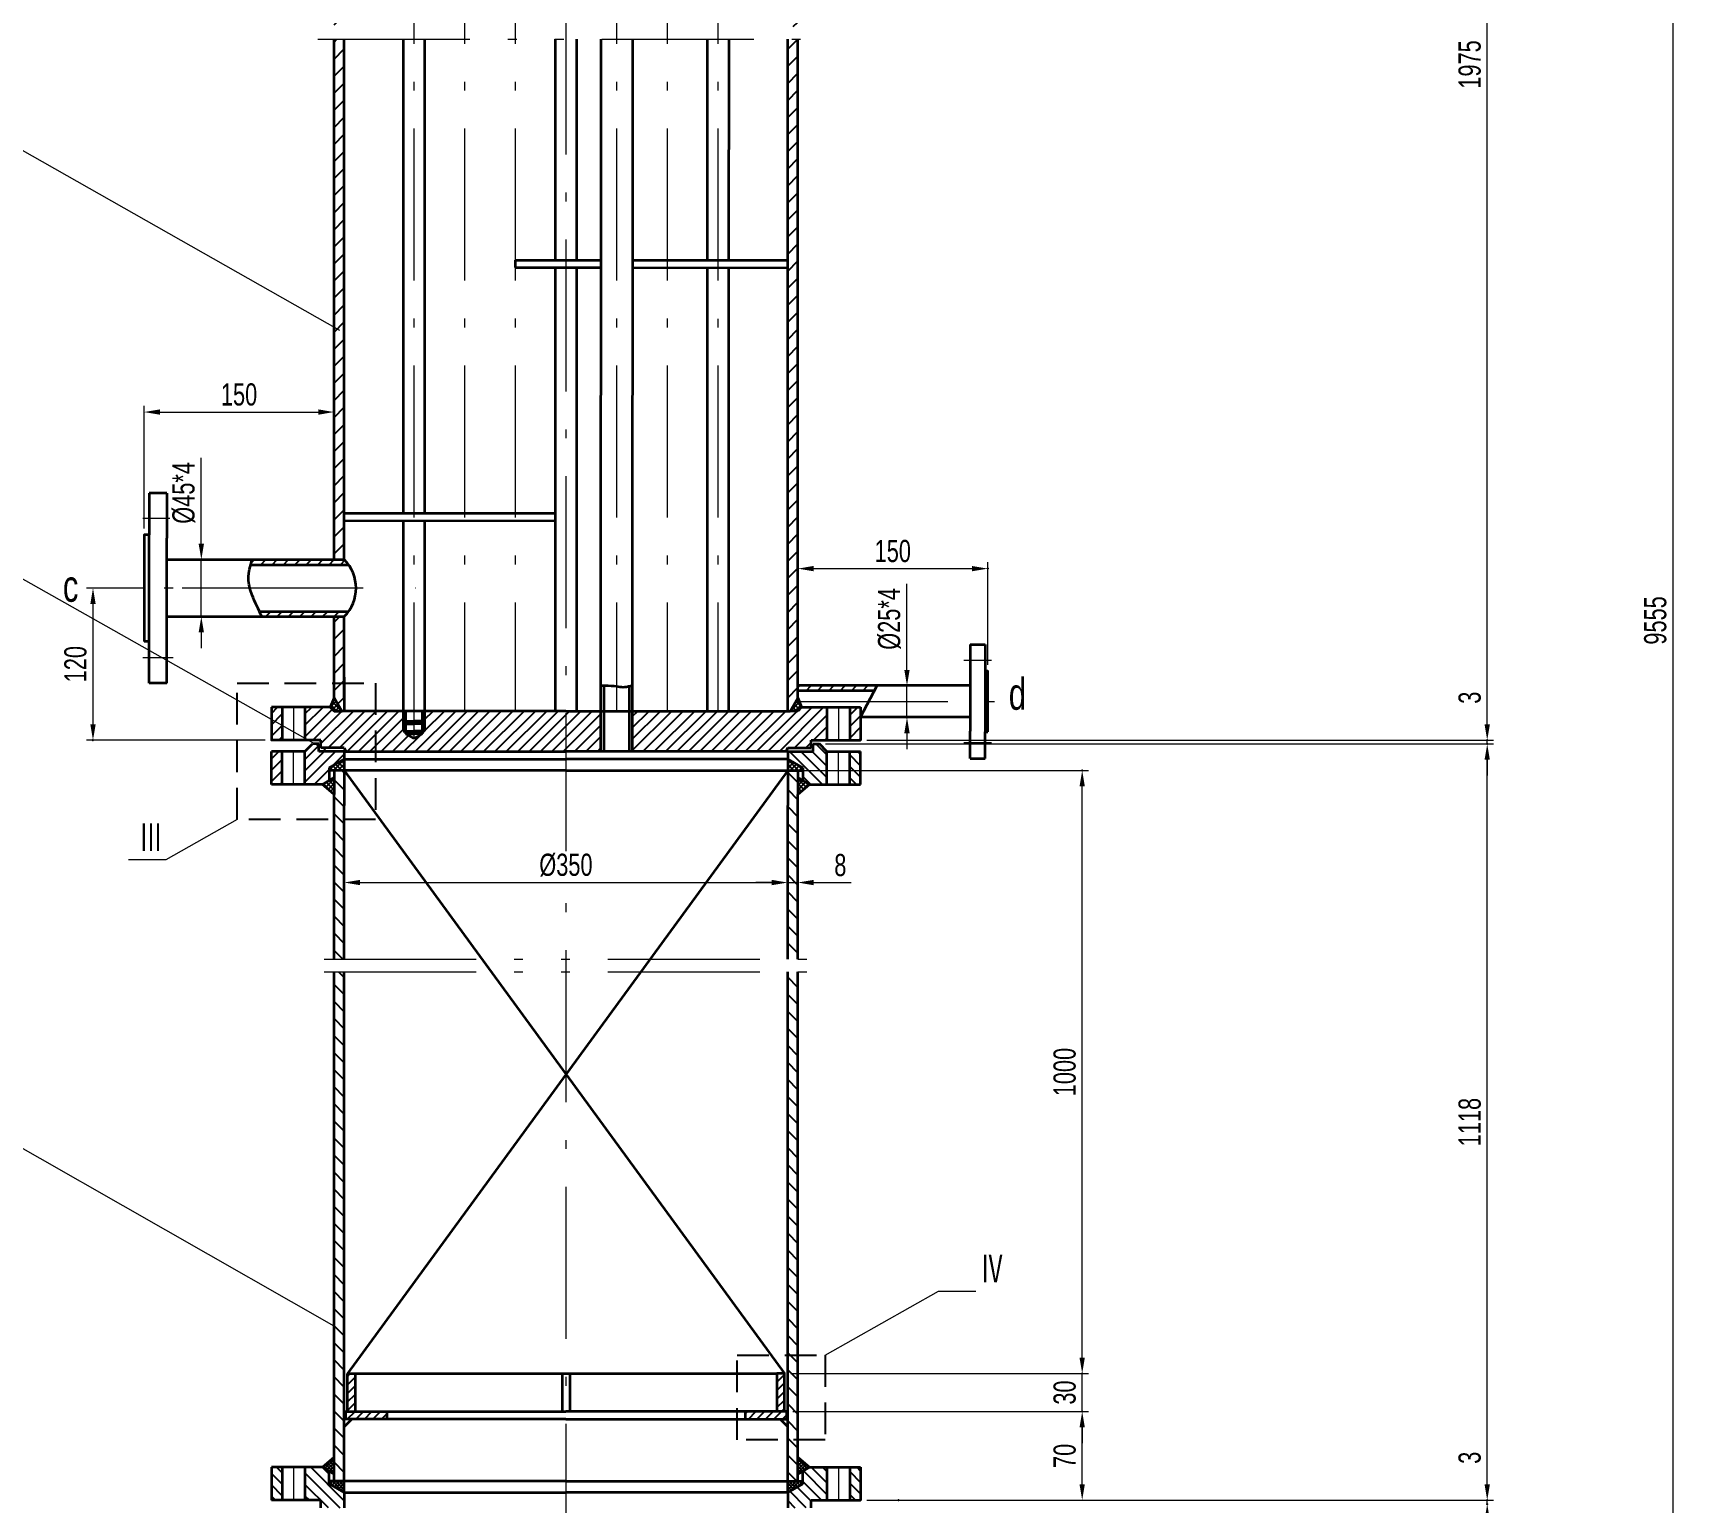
# Model space of a CAD drawing. Header units: millimetres. Extents: x -994 to 3211, y 1613 to 7558.
# Drawn here: x -119 to 1180, y 4010 to 5171 of the extents above; entities that cross this region are included whole.
import ezdxf

# ---------------------------------------------------------------- set-up
doc = ezdxf.new("R2010")
doc.units = ezdxf.units.MM
doc.header["$LTSCALE"] = 10
for name, pattern in [('ACAD_ISO10W100', [18.7, 12, -3, 0.7, -3]), ('ACAD_ISO12W100', [22.4, 12, -3, 0.7, -3, 0.7, -3]), ('DASHED', [0.75, 0.5, -0.25])]:
    doc.linetypes.add(name, pattern=pattern)
for name, color, linetype, lineweight in [('中心线', 1, 'ACAD_ISO10W100', 18), ('双点划线', 3, 'ACAD_ISO12W100', 18), ('实线层', 2, 'Continuous', 35), ('标注', 7, 'Continuous', 18)]:
    doc.layers.add(name, color=color, linetype=linetype, lineweight=lineweight)
doc.layers.add('剖面线层', color=5, linetype='Continuous')
doc.layers.add('虚线层', color=6, linetype='DASHED')
doc.styles.add('HGCAD', font='HGCAD.SHX', dxfattribs={"width": 0.75, "bigfont": 'HZTXT.SHX'})
doc.dimstyles.new('HGCAD$0', dxfattribs={"dimtxt": 3.5, "dimasz": 2.5, "dimexe": 1, "dimexo": 1, "dimgap": 1, "dimtad": 1, "dimdec": 1, "dimdsep": 46, "dimtxsty": 'HGCAD', "dimcen": 0, "dimclrd": 130, "dimclre": 130, "dimclrt": 3, "dimadec": 1, "dimazin": 0, "dimtfac": 0.714286, "dimtmove": 0, "dimatfit": 1, "dimfxl": 0, "dimtzin": 0, "dimlwd": -1, "dimlwe": -1, "dimarcsym": 0})
pattern_1 = [(135, (-994.139, 1612.684), (-4.490128, -4.490128), [])]
pattern_2 = [(45, (-994.139, 1612.684), (-4.490128, 4.490128), [])]
pattern_3 = [(45, (-994.139, 1612.684), (-6.735192, 6.735192), [])]

# ---------------------------------------------------------------- blocks, each defined once
blk = doc.blocks.new('*D27')
at = {"color": 0, "ltscale": 5}
for p in [(126.7, 4500.5), (476.7, 4500.5), (476.7, 4500.2)]:
    blk.add_point(p, dxfattribs=at)
at = {"layer": '标注', "color": 4, "ltscale": 5}
blk.add_line((139.2, 4500.2), (464.2, 4500.2), dxfattribs=at)
at = {"layer": '标注', "color": 130, "ltscale": 5}
for p, q in [((126.7, 4495.5), (126.7, 4495.2)), ((476.7, 4495.5), (476.7, 4495.2))]:
    blk.add_line(p, q, dxfattribs=at)
at = {"layer": '标注', "color": 4, "ltscale": 5}
for points in [[(139.2, 4502.3), (139.2, 4498.1), (126.7, 4500.2)], [(464.2, 4502.3), (464.2, 4498.1), (476.7, 4500.2)]]:
    blk.add_solid(points, dxfattribs=at)
at = {"layer": '标注', "color": 3, "ltscale": 5, "insert": (301.7, 4513.9), "char_height": 17.5, "attachment_point": 5, "style": 'HGCAD', "bg_fill": 3, "box_fill_scale": 1.1, "bg_fill_color": 256, "bg_fill_true_color": 13158600, "bg_fill_transparency": 2772}
blk.add_mtext('%%C350', dxfattribs=at)
blk = doc.blocks.new('*D28')
at = {"color": 0, "ltscale": 5}
for p in [(476.7, 4500.2), (484.7, 4500.2), (484.7, 4500.2)]:
    blk.add_point(p, dxfattribs=at)
at = {"layer": '标注', "color": 4, "ltscale": 5}
for p, q in [((464.2, 4500.2), (451.7, 4500.2)), ((476.7, 4500.2), (484.7, 4500.2)), ((497.2, 4500.2), (526.8, 4500.2))]:
    blk.add_line(p, q, dxfattribs=at)
at = {"layer": '标注', "color": 130, "ltscale": 5}
blk.add_line((476.7, 4505.2), (476.7, 4505.2), dxfattribs=at)
at = {"layer": '标注', "color": 4, "ltscale": 5}
for points in [[(464.2, 4502.3), (464.2, 4498.1), (476.7, 4500.2)], [(497.2, 4502.3), (497.2, 4498.1), (484.7, 4500.2)]]:
    blk.add_solid(points, dxfattribs=at)
at = {"layer": '标注', "color": 3, "ltscale": 5, "insert": (518.3, 4513.9), "char_height": 17.5, "attachment_point": 5, "style": 'HGCAD', "bg_fill": 3, "box_fill_scale": 1.1, "bg_fill_color": 256, "bg_fill_true_color": 13158600, "bg_fill_transparency": 2682}
blk.add_mtext('8', dxfattribs=at)
blk = doc.blocks.new('*D31')
at = {"color": 0, "ltscale": 5}
for p in [(570.9, 4655.6), (570.9, 4655.6), (570.9, 4630.6)]:
    blk.add_point(p, dxfattribs=at)
at = {"layer": '标注', "color": 4, "ltscale": 5}
for p, q in [((570.9, 4668.1), (570.9, 4736.1)), ((570.9, 4630.6), (570.9, 4655.6)), ((570.9, 4618.1), (570.9, 4605.6))]:
    blk.add_line(p, q, dxfattribs=at)
for points in [[(568.8, 4668.1), (573, 4668.1), (570.9, 4655.6)], [(568.8, 4618.1), (573, 4618.1), (570.9, 4630.6)]]:
    blk.add_solid(points, dxfattribs=at)
at = {"layer": '标注', "color": 3, "ltscale": 5, "insert": (557.1, 4708.3), "char_height": 17.5, "attachment_point": 5, "rotation": 90, "style": 'HGCAD', "bg_fill": 3, "box_fill_scale": 1.1, "bg_fill_color": 256, "bg_fill_true_color": 13158600, "bg_fill_transparency": 2362}
blk.add_mtext('%%C25*4', dxfattribs=at)
blk = doc.blocks.new('*D32')
at = {"color": 0, "ltscale": 5}
for p in [(484.7, 4752.5), (634.7, 4748), (634.7, 4667.1)]:
    blk.add_point(p, dxfattribs=at)
at = {"layer": '标注', "color": 130, "ltscale": 5}
for p, q in [((484.7, 4747.5), (484.7, 4743)), ((634.7, 4672.1), (634.7, 4753))]:
    blk.add_line(p, q, dxfattribs=at)
at = {"layer": '标注', "color": 4, "ltscale": 5}
blk.add_line((497.2, 4748), (622.2, 4748), dxfattribs=at)
for points in [[(497.2, 4750.1), (497.2, 4745.9), (484.7, 4748)], [(622.2, 4750.1), (622.2, 4745.9), (634.7, 4748)]]:
    blk.add_solid(points, dxfattribs=at)
at = {"layer": '标注', "color": 3, "ltscale": 5, "insert": (559.7, 4761.8), "char_height": 17.5, "attachment_point": 5, "style": 'HGCAD', "bg_fill": 3, "box_fill_scale": 1.1, "bg_fill_color": 256, "bg_fill_true_color": 13158600, "bg_fill_transparency": 2447}
blk.add_mtext('150', dxfattribs=at)
blk = doc.blocks.new('*D33')
at = {"color": 0, "ltscale": 5}
for p in [(11.4, 4755.1), (13.9, 4755.1), (11.4, 4710.1)]:
    blk.add_point(p, dxfattribs=at)
at = {"layer": '标注', "color": 4, "ltscale": 5}
for p, q in [((13.9, 4767.6), (13.9, 4835.5)), ((13.9, 4710.1), (13.9, 4755.1)), ((13.9, 4697.6), (13.9, 4685.1))]:
    blk.add_line(p, q, dxfattribs=at)
at = {"layer": '标注', "color": 130, "ltscale": 5}
for p, q in [((16.4, 4755.1), (18.9, 4755.1)), ((16.4, 4710.1), (18.9, 4710.1))]:
    blk.add_line(p, q, dxfattribs=at)
at = {"layer": '标注', "color": 4, "ltscale": 5}
for points in [[(11.8, 4767.6), (16, 4767.6), (13.9, 4755.1)], [(11.8, 4697.6), (16, 4697.6), (13.9, 4710.1)]]:
    blk.add_solid(points, dxfattribs=at)
at = {"layer": '标注', "color": 3, "ltscale": 5, "insert": (0.1, 4807.8), "char_height": 17.5, "attachment_point": 5, "rotation": 90, "style": 'HGCAD', "bg_fill": 3, "box_fill_scale": 1.1, "bg_fill_color": 256, "bg_fill_true_color": 13158600, "bg_fill_transparency": 2872}
blk.add_mtext('%%C45*4', dxfattribs=at)
blk = doc.blocks.new('*D34')
at = {"color": 0, "ltscale": 5}
for p in [(118.7, 4876.1), (118.7, 4871.6), (-31.3, 4774.6)]:
    blk.add_point(p, dxfattribs=at)
at = {"layer": '标注', "color": 130, "ltscale": 5}
for p, q in [((-31.3, 4779.6), (-31.3, 4876.6)), ((118.7, 4871.1), (118.7, 4866.6))]:
    blk.add_line(p, q, dxfattribs=at)
at = {"layer": '标注', "color": 4, "ltscale": 5}
blk.add_line((-18.8, 4871.6), (106.2, 4871.6), dxfattribs=at)
for points in [[(-18.8, 4873.7), (-18.8, 4869.5), (-31.3, 4871.6)], [(106.2, 4873.7), (106.2, 4869.5), (118.7, 4871.6)]]:
    blk.add_solid(points, dxfattribs=at)
at = {"layer": '标注', "color": 3, "ltscale": 5, "insert": (43.7, 4885.4), "char_height": 17.5, "attachment_point": 5, "style": 'HGCAD', "bg_fill": 3, "box_fill_scale": 1.1, "bg_fill_color": 256, "bg_fill_true_color": 13158600, "bg_fill_transparency": 2937}
blk.add_mtext('150', dxfattribs=at)
blk = doc.blocks.new('*D35')
at = {"color": 0, "ltscale": 5}
for p in [(-31.3, 4732.6), (-71.6, 4612.6), (69.2, 4612.6)]:
    blk.add_point(p, dxfattribs=at)
at = {"layer": '标注', "color": 130, "ltscale": 5}
for p, q in [((-36.3, 4732.6), (-76.6, 4732.6)), ((64.2, 4612.6), (-76.6, 4612.6))]:
    blk.add_line(p, q, dxfattribs=at)
at = {"layer": '标注', "color": 4, "ltscale": 5}
blk.add_line((-71.6, 4720.1), (-71.6, 4625.1), dxfattribs=at)
for points in [[(-73.7, 4720.1), (-69.5, 4720.1), (-71.6, 4732.6)], [(-73.7, 4625.1), (-69.5, 4625.1), (-71.6, 4612.6)]]:
    blk.add_solid(points, dxfattribs=at)
at = {"layer": '标注', "color": 3, "ltscale": 5, "insert": (-85.4, 4672.6), "char_height": 17.5, "attachment_point": 5, "rotation": 90, "style": 'HGCAD', "bg_fill": 3, "box_fill_scale": 1.1, "bg_fill_color": 256, "bg_fill_true_color": 13158600, "bg_fill_transparency": 2992}
blk.add_mtext('120', dxfattribs=at)
blk = doc.blocks.new('*D67')
at = {"color": 0, "ltscale": 5}
for p in [(501.7, 4609.6), (1028.9, 4609.6), (534.2, 4012.6)]:
    blk.add_point(p, dxfattribs=at)
at = {"layer": '标注', "color": 130, "ltscale": 5}
for p, q in [((506.7, 4609.6), (1033.9, 4609.6)), ((539.2, 4012.6), (1033.9, 4012.6))]:
    blk.add_line(p, q, dxfattribs=at)
at = {"layer": '标注', "color": 4, "ltscale": 5}
blk.add_line((1028.9, 4025.1), (1028.9, 4597.1), dxfattribs=at)
for points in [[(1026.8, 4597.1), (1031, 4597.1), (1028.9, 4609.6)], [(1026.8, 4025.1), (1031, 4025.1), (1028.9, 4012.6)]]:
    blk.add_solid(points, dxfattribs=at)
at = {"layer": '标注', "color": 3, "ltscale": 5, "insert": (1015.1, 4311.1), "char_height": 17.5, "attachment_point": 5, "rotation": 90, "style": 'HGCAD', "bg_fill": 3, "box_fill_scale": 1.1, "bg_fill_color": 256, "bg_fill_true_color": 13158600, "bg_fill_transparency": 377}
blk.add_mtext('1118', dxfattribs=at)
blk = doc.blocks.new('*D68')
at = {"color": 0, "ltscale": 5}
for p in [(1028.9, 4012.6), (1028.9, 4012.6), (1028.9, 4009.6)]:
    blk.add_point(p, dxfattribs=at)
at = {"layer": '标注', "color": 4, "ltscale": 5}
for p, q in [((1028.9, 4025.1), (1028.9, 4054.7)), ((1028.9, 4009.6), (1028.9, 4012.6)), ((1028.9, 3997.1), (1028.9, 3984.6))]:
    blk.add_line(p, q, dxfattribs=at)
for points in [[(1026.8, 4025.1), (1031, 4025.1), (1028.9, 4012.6)], [(1026.8, 3997.1), (1031, 3997.1), (1028.9, 4009.6)]]:
    blk.add_solid(points, dxfattribs=at)
at = {"layer": '标注', "color": 3, "ltscale": 5, "insert": (1015.1, 4046.1), "char_height": 17.5, "attachment_point": 5, "rotation": 90, "style": 'HGCAD', "bg_fill": 3, "box_fill_scale": 1.1, "bg_fill_color": 256, "bg_fill_true_color": 13158600, "bg_fill_transparency": 387}
blk.add_mtext('3', dxfattribs=at)
blk = doc.blocks.new('*D69')
at = {"color": 0, "ltscale": 5}
for p in [(534.2, 5679.3), (1028.9, 5679.3), (534.2, 4612.6)]:
    blk.add_point(p, dxfattribs=at)
at = {"layer": '标注', "color": 130, "ltscale": 5}
for p, q in [((539.2, 5679.3), (1033.9, 5679.3)), ((539.2, 4612.6), (1033.9, 4612.6))]:
    blk.add_line(p, q, dxfattribs=at)
at = {"layer": '标注', "color": 4, "ltscale": 5}
blk.add_line((1028.9, 4625.1), (1028.9, 5666.8), dxfattribs=at)
for points in [[(1026.8, 5666.8), (1031, 5666.8), (1028.9, 5679.3)], [(1026.8, 4625.1), (1031, 4625.1), (1028.9, 4612.6)]]:
    blk.add_solid(points, dxfattribs=at)
at = {"layer": '标注', "color": 3, "ltscale": 5, "insert": (1015.1, 5146), "char_height": 17.5, "attachment_point": 5, "rotation": 90, "style": 'HGCAD', "bg_fill": 3, "box_fill_scale": 1.1, "bg_fill_color": 256, "bg_fill_true_color": 13158600, "bg_fill_transparency": 477}
blk.add_mtext('1975', dxfattribs=at)
blk = doc.blocks.new('*D70')
at = {"color": 0, "ltscale": 5}
for p in [(1028.9, 4612.6), (1028.9, 4612.6), (1028.9, 4609.6)]:
    blk.add_point(p, dxfattribs=at)
at = {"layer": '标注', "color": 4, "ltscale": 5}
for p, q in [((1028.9, 4625.1), (1028.9, 4654.7)), ((1028.9, 4609.6), (1028.9, 4612.6)), ((1028.9, 4597.1), (1028.9, 4584.6))]:
    blk.add_line(p, q, dxfattribs=at)
for points in [[(1026.8, 4625.1), (1031, 4625.1), (1028.9, 4612.6)], [(1026.8, 4597.1), (1031, 4597.1), (1028.9, 4609.6)]]:
    blk.add_solid(points, dxfattribs=at)
at = {"layer": '标注', "color": 3, "ltscale": 5, "insert": (1015.1, 4646.1), "char_height": 17.5, "attachment_point": 5, "rotation": 90, "style": 'HGCAD', "bg_fill": 3, "box_fill_scale": 1.1, "bg_fill_color": 256, "bg_fill_true_color": 13158600, "bg_fill_transparency": 1592}
blk.add_mtext('3', dxfattribs=at)
blk = doc.blocks.new('*D83')
at = {"color": 0, "ltscale": 5}
for p in [(475.7, 4082.6), (709.2, 4082.6), (564.1, 4012.6)]:
    blk.add_point(p, dxfattribs=at)
at = {"layer": '标注', "color": 130, "ltscale": 5}
for p, q in [((480.7, 4082.6), (714.2, 4082.6)), ((569.1, 4012.6), (714.2, 4012.6))]:
    blk.add_line(p, q, dxfattribs=at)
at = {"layer": '标注', "color": 4, "ltscale": 5}
blk.add_line((709.2, 4025.1), (709.2, 4070.1), dxfattribs=at)
for points in [[(707.1, 4070.1), (711.3, 4070.1), (709.2, 4082.6)], [(707.1, 4025.1), (711.3, 4025.1), (709.2, 4012.6)]]:
    blk.add_solid(points, dxfattribs=at)
at = {"layer": '标注', "color": 3, "ltscale": 5, "insert": (695.4, 4047.6), "char_height": 17.5, "attachment_point": 5, "rotation": 90, "style": 'HGCAD', "bg_fill": 3, "box_fill_scale": 1.1, "bg_fill_color": 256, "bg_fill_true_color": 13158600, "bg_fill_transparency": 457}
blk.add_mtext('70', dxfattribs=at)
blk = doc.blocks.new('*D84')
at = {"color": 0, "ltscale": 5}
for p in [(474.2, 4112.6), (475.7, 4082.6)]:
    blk.add_point(p, dxfattribs=at)
at = {"layer": '标注', "color": 4, "ltscale": 5}
for p, q in [((709.2, 4125.1), (709.2, 4137.6)), ((709.2, 4082.6), (709.2, 4112.6)), ((709.2, 4070.1), (709.2, 4057.6))]:
    blk.add_line(p, q, dxfattribs=at)
at = {"layer": '标注', "color": 130, "ltscale": 5}
for p, q in [((479.2, 4112.6), (714.2, 4112.6)), ((480.7, 4082.6), (714.2, 4082.6))]:
    blk.add_line(p, q, dxfattribs=at)
at = {"layer": '标注', "color": 4, "ltscale": 5}
for points in [[(707.1, 4125.1), (711.3, 4125.1), (709.2, 4112.6)], [(707.1, 4070.1), (711.3, 4070.1), (709.2, 4082.6)]]:
    blk.add_solid(points, dxfattribs=at)
at = {"layer": '标注', "color": 3, "ltscale": 5, "insert": (695.4, 4097.6), "char_height": 17.5, "attachment_point": 5, "rotation": 90, "style": 'HGCAD', "bg_fill": 3, "box_fill_scale": 1.1, "bg_fill_color": 256, "bg_fill_true_color": 13158600, "bg_fill_transparency": 297}
blk.add_mtext('30', dxfattribs=at)
at = {"color": 0, "ltscale": 5}
blk.add_point((709.2, 4112.6), dxfattribs=at)
blk = doc.blocks.new('*D85')
at = {"color": 0, "ltscale": 5}
for p in [(476.7, 4588.6), (709.2, 4588.6), (474.2, 4112.6)]:
    blk.add_point(p, dxfattribs=at)
at = {"layer": '标注', "color": 130, "ltscale": 5}
for p, q in [((481.7, 4588.6), (714.2, 4588.6)), ((479.2, 4112.6), (714.2, 4112.6))]:
    blk.add_line(p, q, dxfattribs=at)
at = {"layer": '标注', "color": 4, "ltscale": 5}
blk.add_line((709.2, 4125.1), (709.2, 4576.1), dxfattribs=at)
for points in [[(707.1, 4576.1), (711.3, 4576.1), (709.2, 4588.6)], [(707.1, 4125.1), (711.3, 4125.1), (709.2, 4112.6)]]:
    blk.add_solid(points, dxfattribs=at)
at = {"layer": '标注', "color": 3, "ltscale": 5, "insert": (695.4, 4350.6), "char_height": 17.5, "attachment_point": 5, "rotation": 90, "style": 'HGCAD', "bg_fill": 3, "box_fill_scale": 1.1, "bg_fill_color": 256, "bg_fill_true_color": 13158600, "bg_fill_transparency": 177}
blk.add_mtext('1000', dxfattribs=at)
blk = doc.blocks.new('*D91')
at = {"color": 0, "ltscale": 5}
for p in [(343.7, 7052.5), (343.7, 2361.6), (1175.3, 2361.6)]:
    blk.add_point(p, dxfattribs=at)
at = {"layer": '标注', "color": 130, "ltscale": 5}
for p, q in [((348.7, 7052.5), (1180.3, 7052.5)), ((348.7, 2361.6), (1180.3, 2361.6))]:
    blk.add_line(p, q, dxfattribs=at)
at = {"layer": '标注', "color": 4, "ltscale": 5}
blk.add_line((1175.3, 7040), (1175.3, 2374.1), dxfattribs=at)
for points in [[(1173.3, 7040), (1177.4, 7040), (1175.3, 7052.5)], [(1173.3, 2374.1), (1177.4, 2374.1), (1175.3, 2361.6)]]:
    blk.add_solid(points, dxfattribs=at)
at = {"layer": '标注', "color": 3, "ltscale": 5, "insert": (1161.6, 4707.1), "char_height": 17.5, "attachment_point": 5, "rotation": 90, "style": 'HGCAD', "bg_fill": 3, "box_fill_scale": 1.1, "bg_fill_color": 256, "bg_fill_true_color": 13158600, "bg_fill_transparency": 497}
blk.add_mtext('9555', dxfattribs=at)

msp = doc.modelspace()

# ---------------------------------------------------------------- hatches: boundary and pattern name
at = {"layer": '剖面线层'}
h = msp.add_hatch(dxfattribs=at)
h.set_pattern_fill('ANSI37', color=256, scale=0.8, style=0)
h.set_pattern_definition([(45, (-1111.7702, 1960.1166), (-1.7960512, 1.7960512), []), (135, (-1111.7702, 1960.1166), (-1.7960512, -1.7960512), [])])
h.paths.add_polyline_path([(118.73, 4645.97), (115.73, 4638.58), (118.73, 4635.58), (124.73, 4635.58)])
h.paths.add_polyline_path([(484.73, 4645.97), (478.73, 4635.58), (484.73, 4635.58), (487.73, 4638.58)])
h.paths.add_polyline_path([(124.73, 5656.36), (118.73, 5656.36), (115.73, 5653.36), (118.73, 5645.97)])
h.paths.add_polyline_path([(487.73, 5653.36), (484.73, 5656.36), (478.73, 5656.36), (484.73, 5645.97)])
at = {"layer": '剖面线层', "ltscale": 5}
h = msp.add_hatch(dxfattribs=at)
h.set_pattern_fill('ANSI31', color=256, scale=3, style=0)
h.set_pattern_definition(pattern_3)
h.paths.add_polyline_path([(484.73, 5645.97), (478.73, 5656.36), (478.41, 5656.36), (476.73, 5656.36), (476.73, 5629.61), (476.73, 5581.84), (484.73, 5581.84)])
h.paths.add_polyline_path([(484.73, 5536.84), (476.73, 5536.84), (476.73, 5175.89), (484.73, 5175.89)])
h.paths.add_polyline_path([(126.73, 5165.89), (118.73, 5165.89), (118.73, 4755.1), (126.73, 4755.1)])
h.paths.add_polyline_path([(126.73, 4710.1), (118.73, 4710.1), (118.73, 4645.97), (124.73, 4635.58), (125.06, 4635.58), (126.73, 4635.58), (126.73, 4662.33)])
h = msp.add_hatch(dxfattribs=at)
h.set_pattern_fill('ANSI31', color=256, scale=3, style=0)
h.set_pattern_definition(pattern_3)
h.paths.add_polyline_path([(126.73, 5175.89), (126.73, 5656.36), (118.73, 5645.97), (118.73, 5175.89)])
edge = h.paths.add_edge_path()
edge.add_line((476.73, 5165.89), (484.73, 5165.89))
edge.add_line((484.73, 4645.97), (484.73, 5165.89))
edge.add_line((476.73, 4635.58), (476.73, 5165.89))
edge.add_line((476.73, 4635.58), (484.73, 4645.97))
h = msp.add_hatch(dxfattribs=at)
h.set_pattern_fill('ANSI31', color=256, scale=2, style=0)
h.set_pattern_definition(pattern_2)
h.paths.add_polyline_path([(130.1, 4714.1), (59.79, 4714.1), (61.77, 4710.1), (126.73, 4710.1, 0.0410221)])
edge = h.paths.add_edge_path()
edge.add_line((126.73, 4755.1), (54.1, 4755.1))
edge.add_spline(control_points=[(54.1, 4755.1), (53.67, 4753.66), (53.28, 4752.34), (52.92, 4751.1)], knot_values=[52.4212354, 52.4212354, 52.4212354, 52.4212354, 55.9643455, 55.9643455, 55.9643455, 55.9643455], degree=3, periodic=0)
edge.add_line((52.92, 4751.1), (130.1, 4751.1))
edge.add_arc((104.08, 4732.6), 31.93, 35.41167, 44.80799)
h = msp.add_hatch(dxfattribs=at)
h.set_pattern_fill('ANSI31', color=256, scale=2, style=0)
h.set_pattern_definition(pattern_2)
h.paths.add_polyline_path([(547.28, 4655.63), (484.73, 4655.63), (484.73, 4651.63), (545.19, 4651.63)])
at = {"layer": '剖面线层'}
h = msp.add_hatch(dxfattribs=at)
h.set_pattern_fill('ANSI31', color=256, scale=2, style=0)
h.set_pattern_definition(pattern_2)
h.paths.add_polyline_path([(173.11, 4635.58), (124.73, 4635.58), (124.73, 4635.58), (118.73, 4635.58), (115.73, 4638.58), (95.73, 4638.59), (95.73, 4612.6), (108.23, 4612.6), (108.23, 4606.6), (126.73, 4606.6), (128.08, 4603.64), (301.73, 4603.64), (301.73, 4635.6), (190.11, 4635.59), (190.11, 4619.59), (188.11, 4619.59), (188.11, 4617.59), (188.11, 4617.59), (181.61, 4613.83), (175.11, 4617.58), (175.11, 4617.58), (175.11, 4619.58), (173.11, 4619.58)])
h.paths.add_polyline_path([(77.73, 4638.6), (69.23, 4638.6), (69.23, 4612.6), (77.73, 4612.6)])
h.paths.add_polyline_path([(329.11, 4635.6), (301.73, 4635.6), (301.73, 4603.64), (301.73, 4603.64), (329.11, 4603.64)])
h.paths.add_polyline_path([(507.73, 4638.59), (487.73, 4638.58), (484.73, 4635.58), (478.73, 4635.58), (478.73, 4635.58), (354.11, 4635.59), (354.11, 4603.64), (475.39, 4603.64), (476.73, 4606.6), (495.23, 4606.6), (495.23, 4612.6), (507.73, 4612.6)])
h.paths.add_polyline_path([(534.23, 4638.6), (525.73, 4638.6), (525.73, 4612.6), (534.23, 4612.6)])
h = msp.add_hatch(dxfattribs=at)
h.set_pattern_fill('ANSI31', color=256, scale=2, style=0)
h.set_pattern_definition(pattern_2)
h.paths.add_polyline_path([(95.73, 4603.64), (101.73, 4609.64), (106.73, 4609.64), (106.73, 4603.64), (126.73, 4603.64), (126.73, 4597.57), (114.73, 4590.64), (114.73, 4580.64), (109.54, 4577.64), (95.73, 4577.64)])
h.paths.add_polyline_path([(77.73, 4577.64), (69.23, 4577.64), (69.23, 4603.64), (77.73, 4603.64)])
h = msp.add_hatch(dxfattribs=at)
h.set_pattern_fill('ANSI31', color=256, scale=2, angle=90, style=0)
h.set_pattern_definition(pattern_1)
h.paths.add_polyline_path([(507.73, 4603.64), (501.73, 4609.64), (496.73, 4609.64), (496.73, 4603.64), (476.73, 4603.64), (476.73, 4597.57), (488.73, 4590.64), (488.73, 4580.64), (493.93, 4577.64), (507.73, 4577.64)])
h.paths.add_polyline_path([(525.73, 4577.64), (534.23, 4577.64), (534.23, 4603.64), (525.73, 4603.64)])
h = msp.add_hatch(dxfattribs=at)
h.set_pattern_fill('ANSI37', color=256, scale=0.8, style=0)
h.set_pattern_definition([(135, (110.7338, 2821.0775), (1.7960512, 1.7960512), []), (45, (110.7338, 2821.0775), (1.7960512, -1.7960512), [])])
h.paths.add_polyline_path([(126.73, 4597.57), (126.73, 4588.64), (114.73, 4588.64), (114.73, 4590.64)])
h.paths.add_polyline_path([(118.73, 4583.05), (118.73, 4569.64), (109.54, 4577.64)])
at = {"layer": '剖面线层', "ltscale": 5}
h = msp.add_hatch(dxfattribs=at)
h.set_pattern_fill('ANSI31', color=256, scale=3, angle=90, style=0)
h.set_pattern_definition([(135, (-994.139, 1612.684), (-6.735192, -6.735192), [])])
h.paths.add_polyline_path([(126.73, 4561.36), (126.73, 4588.64), (118.73, 4588.64), (118.73, 4569.64), (118.73, 4439.65), (126.73, 4439.65)])
h.paths.add_polyline_path([(484.73, 4569.64), (484.73, 4588.64), (476.73, 4588.64), (476.73, 4561.03), (476.73, 4439.65), (484.73, 4439.65)])
h.paths.add_polyline_path([(484.73, 4429.65), (476.73, 4429.65), (476.73, 4027.59), (484.73, 4027.59)])
h.paths.add_polyline_path([(126.73, 4424.86), (126.73, 4429.65), (118.73, 4429.65), (118.73, 4027.59), (126.73, 4027.59)])
at = {"layer": '剖面线层'}
h = msp.add_hatch(dxfattribs=at)
h.set_pattern_fill('ANSI37', color=256, scale=0.8, style=0)
h.set_pattern_definition([(45, (492.7319, 2821.0775), (-1.7960512, 1.7960512), []), (135, (492.7319, 2821.0775), (-1.7960512, -1.7960512), [])])
h.paths.add_polyline_path([(476.73, 4597.57), (476.73, 4588.64), (488.73, 4588.64), (488.73, 4590.64)])
h.paths.add_polyline_path([(484.73, 4583.05), (484.73, 4569.64), (493.93, 4577.64)])
h = msp.add_hatch(dxfattribs=at)
h.set_pattern_fill('ANSI31', color=256, scale=1.5, style=0)
h.set_pattern_definition([(45, (-1111.77, 1960.1166), (-3.367596, 3.367596), [])])
h.paths.add_polyline_path([(135.23, 4112.59), (129.23, 4112.59), (129.23, 4082.59), (135.23, 4082.59)])
h.paths.add_polyline_path([(129.23, 4082.59), (127.73, 4082.59), (127.73, 4076.59), (160.23, 4076.59), (160.23, 4082.59)])
h.paths.add_polyline_path([(443.23, 4082.59), (443.23, 4076.59), (475.73, 4076.59), (475.73, 4082.59), (474.23, 4082.59)])
h.paths.add_polyline_path([(468.23, 4082.59), (474.23, 4082.59), (474.23, 4112.59), (468.23, 4112.59)])
h = msp.add_hatch(dxfattribs=at)
h.set_pattern_fill('ANSI37', color=256, scale=0.6, style=0)
h.set_pattern_definition([(135, (110.7338, 2221.0688), (1.3470384, 1.3470384), []), (45, (110.7338, 2221.0688), (1.3470384, -1.3470384), [])])
h.paths.add_polyline_path([(118.73, 4046.59), (118.73, 4038.59), (118.73, 4033.28), (109.54, 4038.59)])
h.paths.add_polyline_path([(114.73, 4025.59), (114.73, 4027.59), (126.73, 4027.59), (126.73, 4018.66)])
h = msp.add_hatch(dxfattribs=at)
h.set_pattern_fill('ANSI37', color=256, scale=0.6, style=0)
h.set_pattern_definition([(45, (492.7319, 2221.0688), (-1.3470384, 1.3470384), []), (135, (492.7319, 2221.0688), (-1.3470384, -1.3470384), [])])
h.paths.add_polyline_path([(484.73, 4046.59), (484.73, 4038.59), (484.73, 4033.28), (493.93, 4038.59)])
h.paths.add_polyline_path([(488.73, 4025.59), (488.73, 4027.59), (476.73, 4027.59), (476.73, 4018.66)])
h = msp.add_hatch(dxfattribs=at)
h.set_pattern_fill('ANSI31', color=256, scale=2, angle=90, style=0)
h.set_pattern_definition(pattern_1)
h.paths.add_polyline_path([(114.73, 4025.59), (126.73, 4018.66), (126.73, 4012.59), (126.73, 4006.59), (108.23, 4006.59), (108.23, 4012.59), (95.73, 4012.59), (95.73, 4038.59), (109.54, 4038.59), (114.73, 4035.59)])
h.paths.add_polyline_path([(77.73, 4012.59), (69.23, 4012.59), (69.23, 4038.59), (77.73, 4038.59)])
h = msp.add_hatch(dxfattribs=at)
h.set_pattern_fill('ANSI31', color=256, scale=2, angle=90, style=0)
h.set_pattern_definition(pattern_1)
h.paths.add_polyline_path([(488.73, 4025.59), (476.73, 4018.66), (476.73, 4012.59), (476.73, 4006.59), (495.23, 4006.59), (495.23, 4012.59), (507.73, 4012.59), (507.73, 4038.59), (493.93, 4038.59), (488.73, 4035.59)])
h.paths.add_polyline_path([(525.73, 4012.59), (534.23, 4012.59), (534.23, 4038.59), (525.73, 4038.59)])

# ---------------------------------------------------------------- linework, layer by layer
at = {"layer": '中心线'}
for p, q in [((301.73, 7064.9), (301.73, 2333.5)), ((181.73, 5656.35), (181.61, 4613.83)), ((221.73, 5656.35), (221.61, 4635.61)), ((261.73, 5656.34), (261.61, 4635.6)), ((341.73, 5656.33), (341.61, 4635.59)), ((381.73, 5656.33), (381.61, 4635.59)), ((421.73, 5656.32), (421.61, 4635.58)), ((118.75, 4732.6), (-47.29, 4732.6)), ((118.93, 4732.6), (-47.11, 4732.6)), ((118.93, 4732.6), (-47.11, 4732.6)), ((141.63, 4732.6), (-39.62, 4732.6)), ((141.63, 4732.6), (-8.29, 4732.6)), ((182.91, 4732.6), (182.81, 4732.6)), ((86.73, 4638.6), (86.73, 4612.6)), ((516.73, 4638.6), (516.73, 4612.6)), ((86.73, 4577.64), (86.73, 4603.64)), ((516.73, 4577.64), (516.73, 4603.64)), ((86.73, 4038.59), (86.73, 4012.59)), ((516.73, 4038.59), (516.73, 4012.59))]:
    msp.add_line(p, q, dxfattribs=at)
at = {"layer": '中心线', "color": 1, "linetype": 'ACAD_ISO10W100'}
for p, q in [((-8.27, 4787.6), (-32.27, 4787.6)), ((-8.27, 4677.6), (-32.27, 4677.6)), ((615.73, 4675.63), (637.73, 4675.63)), ((483.09, 4643.13), (642.73, 4643.13)), ((615.73, 4610.63), (637.73, 4610.63))]:
    msp.add_line(p, q, dxfattribs=at)
at = {"layer": '双点划线'}
for p, q in [((105.94, 5165.89), (496.49, 5165.89)), ((110.81, 4439.65), (493.34, 4439.65)), ((110.81, 4429.65), (493.34, 4429.65))]:
    msp.add_line(p, q, dxfattribs=at)
at = {"layer": '实线层'}
for p, q in [((118.73, 4755.1), (118.73, 5165.89)), ((126.73, 4755.1), (126.73, 5165.89)), ((173.17, 5165.89), (173.13, 4791.58)), ((190.17, 5165.89), (190.13, 4791.59)), ((293.17, 5165.89), (293.15, 4991.6)), ((310.17, 5165.89), (310.15, 4991.6)), ((329.17, 5165.89), (329.11, 4603.64)), ((354.17, 5165.89), (354.11, 4603.64)), ((413.17, 5165.89), (413.15, 4991.59)), ((430.17, 5165.89), (430.15, 4991.58)), ((476.73, 4635.58), (476.73, 5165.89)), ((484.73, 4645.97), (484.73, 5165.89)), ((261.65, 4991.6), (329.15, 4991.6)), ((354.15, 4991.59), (476.73, 4991.58)), ((261.65, 4985.6), (329.15, 4985.59)), ((293.15, 4985.6), (293.11, 4635.6)), ((310.15, 4985.59), (310.11, 4635.6)), ((354.15, 4985.59), (476.73, 4985.58)), ((413.15, 4985.58), (413.11, 4635.59)), ((430.15, 4985.58), (430.11, 4635.58)), ((-13.27, 4807.6), (-27.27, 4807.6)), ((-27.27, 4807.6), (-27.27, 4774.6)), ((-13.27, 4807.6), (-13.27, 4772.02)), ((293.13, 4791.6), (126.73, 4791.58)), ((293.13, 4785.6), (126.73, 4785.58)), ((173.13, 4785.58), (173.11, 4635.61)), ((190.13, 4785.59), (190.11, 4635.61)), ((-27.27, 4774.6), (-31.27, 4774.6)), ((-31.27, 4774.6), (-31.27, 4690.6)), ((-27.27, 4690.6), (-27.27, 4774.6)), ((-13.27, 4657.6), (-13.27, 4772.02)), ((-13.27, 4755.1), (126.73, 4755.1)), ((52.92, 4751.1), (130.1, 4751.1)), ((-13.27, 4710.1), (126.73, 4710.1)), ((59.79, 4714.1), (130.1, 4714.1)), ((118.73, 4645.97), (118.73, 4710.1)), ((126.73, 4645.97), (126.73, 4710.1)), ((-27.27, 4690.6), (-31.27, 4690.6)), ((-27.27, 4657.6), (-27.27, 4690.6)), ((620.73, 4688.13), (632.73, 4688.13)), ((620.73, 4688.13), (620.73, 4619.59)), ((632.73, 4688.13), (632.73, 4619.13)), ((329.11, 4665.16), (329.11, 4603.64)), ((634.73, 4667.13), (632.73, 4667.13)), ((634.73, 4619.13), (634.73, 4667.13)), ((-13.27, 4657.6), (-27.27, 4657.6)), ((126.73, 4662.33), (126.73, 4635.58)), ((331.61, 4655.84), (331.61, 4603.64)), ((351.61, 4655.2), (351.6, 4603.64)), ((620.73, 4655.63), (484.73, 4655.63)), ((534.23, 4630.63), (547.28, 4655.63)), ((118.73, 4645.97), (115.73, 4638.58)), ((124.73, 4635.58), (118.73, 4645.97)), ((478.73, 4635.58), (484.73, 4645.97)), ((545.19, 4651.63), (484.73, 4651.63)), ((484.73, 4645.97), (487.73, 4638.58)), ((115.73, 4638.58), (69.23, 4638.6)), ((69.23, 4638.6), (69.23, 4612.6)), ((77.73, 4638.6), (77.73, 4612.6)), ((95.73, 4638.6), (95.73, 4612.6)), ((115.73, 4638.58), (118.73, 4635.58)), ((118.73, 4635.58), (125.06, 4635.58)), ((301.73, 4635.6), (124.73, 4635.58)), ((126.73, 4635.58), (124.73, 4635.58)), ((173.11, 4635.61), (173.11, 4627.61)), ((173.11, 4635.58), (173.11, 4619.58)), ((173.11, 4627.61), (175.11, 4625.61)), ((173.11, 4627.61), (181.6, 4627.61)), ((175.11, 4635.58), (175.11, 4617.58)), ((190.11, 4627.61), (181.61, 4627.61)), ((188.11, 4635.59), (188.11, 4617.59)), ((190.11, 4627.61), (188.11, 4625.61)), ((190.11, 4635.61), (190.11, 4627.61)), ((190.11, 4635.59), (190.11, 4619.59)), ((301.73, 4635.6), (478.73, 4635.58)), ((476.73, 4635.58), (478.73, 4635.58)), ((484.73, 4635.58), (478.41, 4635.58)), ((487.73, 4638.58), (484.73, 4635.58)), ((487.73, 4638.58), (534.23, 4638.6)), ((507.73, 4638.6), (507.73, 4612.6)), ((525.73, 4638.6), (525.73, 4612.6)), ((534.23, 4638.6), (534.23, 4612.6)), ((620.73, 4630.63), (534.23, 4630.63)), ((173.11, 4619.58), (181.61, 4619.59)), ((175.11, 4625.61), (181.6, 4625.61)), ((175.11, 4617.58), (181.61, 4617.59)), ((175.11, 4617.58), (181.61, 4613.83)), ((188.11, 4625.61), (181.61, 4625.61)), ((190.11, 4619.59), (181.61, 4619.59)), ((188.11, 4617.59), (181.61, 4617.59)), ((188.11, 4617.59), (181.61, 4613.83)), ((620.73, 4598.13), (620.73, 4619.59)), ((632.73, 4598.13), (632.73, 4619.13)), ((632.73, 4619.13), (634.73, 4619.13)), ((95.73, 4612.6), (69.23, 4612.6)), ((69.23, 4577.64), (69.23, 4603.64)), ((95.73, 4603.64), (69.23, 4603.64)), ((77.73, 4577.64), (77.73, 4603.64)), ((108.23, 4612.6), (95.73, 4612.6)), ((95.73, 4603.64), (101.73, 4609.64)), ((95.73, 4577.64), (95.73, 4603.64)), ((106.73, 4609.64), (101.73, 4609.64)), ((106.73, 4603.64), (106.73, 4609.64)), ((126.73, 4603.64), (106.73, 4603.64)), ((108.23, 4606.6), (108.23, 4612.6)), ((126.73, 4606.6), (108.23, 4606.6)), ((126.73, 4606.6), (128.08, 4603.64)), ((126.73, 4603.64), (126.73, 4561.03)), ((126.73, 4603.64), (301.73, 4603.64)), ((476.73, 4603.64), (301.73, 4603.64)), ((476.73, 4606.6), (475.39, 4603.64)), ((476.73, 4606.6), (495.23, 4606.6)), ((476.73, 4603.64), (476.73, 4561.03)), ((476.73, 4603.64), (496.73, 4603.64)), ((495.23, 4606.6), (495.23, 4612.6)), ((495.23, 4612.6), (507.73, 4612.6)), ((496.73, 4603.64), (496.73, 4609.64)), ((496.73, 4609.64), (501.73, 4609.64)), ((507.73, 4603.64), (501.73, 4609.64)), ((507.73, 4612.6), (534.23, 4612.6)), ((507.73, 4577.64), (507.73, 4603.64)), ((507.73, 4603.64), (534.23, 4603.64)), ((525.73, 4577.64), (525.73, 4603.64)), ((534.23, 4577.64), (534.23, 4603.64)), ((114.73, 4590.64), (126.73, 4597.57)), ((114.73, 4590.64), (114.73, 4580.64)), ((301.73, 4588.64), (114.73, 4588.64)), ((118.73, 4588.64), (118.73, 4569.64)), ((126.73, 4597.57), (301.73, 4597.57)), ((126.73, 4588.64), (474.23, 4112.59)), ((476.73, 4588.64), (129.23, 4112.59)), ((476.73, 4597.57), (301.73, 4597.57)), ((301.73, 4588.64), (488.73, 4588.64)), ((488.73, 4590.64), (476.73, 4597.57)), ((484.73, 4588.64), (484.73, 4569.64)), ((488.73, 4590.64), (488.73, 4580.64)), ((620.73, 4598.13), (632.73, 4598.13)), ((109.54, 4577.64), (69.23, 4577.64)), ((118.73, 4583.05), (109.54, 4577.64)), ((118.73, 4569.64), (109.54, 4577.64)), ((484.73, 4583.05), (493.93, 4577.64)), ((484.73, 4569.64), (493.93, 4577.64)), ((493.93, 4577.64), (534.23, 4577.64)), ((118.73, 4439.65), (118.73, 4570.29)), ((126.73, 4439.65), (126.73, 4561.36)), ((476.73, 4439.65), (476.73, 4561.03)), ((484.73, 4439.65), (484.73, 4569.64)), ((118.73, 4027.59), (118.73, 4429.65)), ((126.73, 4424.86), (126.73, 4429.65)), ((126.73, 4018.66), (126.73, 4424.86)), ((476.73, 4018.66), (476.73, 4429.65)), ((484.73, 4027.59), (484.73, 4429.65)), ((129.23, 4082.59), (129.23, 4112.59)), ((129.23, 4112.59), (135.23, 4112.59)), ((135.23, 4112.59), (135.23, 4082.59)), ((135.23, 4112.59), (468.23, 4112.59)), ((298.73, 4112.59), (298.73, 4082.59)), ((304.73, 4112.59), (304.73, 4082.59)), ((474.23, 4112.59), (468.23, 4112.59)), ((468.23, 4112.59), (468.23, 4082.59)), ((474.23, 4082.59), (474.23, 4112.59)), ((127.73, 4082.59), (129.23, 4082.59)), ((127.73, 4082.59), (127.73, 4076.59)), ((129.23, 4082.59), (301.73, 4082.59)), ((160.23, 4082.59), (160.23, 4076.59)), ((474.23, 4082.59), (301.73, 4082.59)), ((443.23, 4082.59), (443.23, 4076.59)), ((475.73, 4082.59), (474.23, 4082.59)), ((475.73, 4082.59), (475.73, 4076.59)), ((301.73, 4076.59), (126.73, 4076.59)), ((132.68, 4076.59), (126.73, 4070.56)), ((301.73, 4076.59), (476.73, 4076.59)), ((470.78, 4076.59), (476.73, 4070.56)), ((118.73, 4046.59), (109.54, 4038.59)), ((118.73, 4038.59), (118.73, 4046.59)), ((484.73, 4038.59), (484.73, 4046.59)), ((484.73, 4046.59), (493.93, 4038.59)), ((109.54, 4038.59), (69.23, 4038.59)), ((69.23, 4038.59), (69.23, 4012.59)), ((77.73, 4038.59), (77.73, 4012.59)), ((95.73, 4038.59), (95.73, 4012.59)), ((118.73, 4033.28), (109.54, 4038.59)), ((114.73, 4025.59), (114.73, 4035.59)), ((484.73, 4033.28), (493.93, 4038.59)), ((488.73, 4025.59), (488.73, 4035.59)), ((493.93, 4038.59), (534.23, 4038.59)), ((507.73, 4038.59), (507.73, 4012.59)), ((525.73, 4038.59), (525.73, 4012.59)), ((534.23, 4038.59), (534.23, 4012.59)), ((301.73, 4027.59), (114.73, 4027.59)), ((114.73, 4025.59), (126.73, 4018.66)), ((126.73, 4018.66), (126.73, 4012.59)), ((126.73, 4018.66), (126.73, 4006.59)), ((126.73, 4018.66), (301.73, 4018.66)), ((301.73, 4027.59), (488.73, 4027.59)), ((476.73, 4018.66), (301.73, 4018.66)), ((488.73, 4025.59), (476.73, 4018.66)), ((476.73, 4018.66), (476.73, 4012.59)), ((476.73, 4018.66), (476.73, 4006.59)), ((95.73, 4012.59), (69.23, 4012.59)), ((108.23, 4012.59), (95.73, 4012.59)), ((108.23, 4006.59), (108.23, 4012.59)), ((495.23, 4006.59), (495.23, 4012.59)), ((495.23, 4012.59), (507.73, 4012.59)), ((507.73, 4012.59), (534.23, 4012.59))]:
    msp.add_line(p, q, dxfattribs=at)
at = {"layer": '实线层', "ltscale": 5}
msp.add_line((261.65, 4991.6), (261.65, 4985.6), dxfattribs=at)
at = {"layer": '实线层'}
msp.add_arc((104.08, 4732.6), 31.93, 315.19201, 44.80799, dxfattribs=at)
for points, knots in [([(61.77, 4710.1), (59.06, 4715.41), (48.73, 4737.97), (50.71, 4743.72), (54.1, 4755.1)], [16.5050425, 16.5050425, 16.5050425, 16.5050425, 27.9502314, 55.9643455, 55.9643455, 55.9643455, 55.9643455]), ([(329.11, 4655.84), (330.93, 4655.85), (341.62, 4655.78), (345.4, 4653.62), (352.01, 4655.35), (354.11, 4655.61)], [5.2066811, 5.2066811, 5.2066811, 5.2066811, 8.7056652, 21.8495152, 27.9227172, 27.9227172, 27.9227172, 27.9227172])]:
    msp.add_open_spline(points, degree=3, knots=knots, dxfattribs=at)
at = {"layer": '标注', "ltscale": 5}
for p, q in [((123.13, 4936.04), (-312.88, 5182.97)), ((42.09, 4549.87), (-14.09, 4518.15)), ((-14.09, 4518.15), (-43.6, 4518.15)), ((118.73, 4150.06), (-312.88, 4395.91))]:
    msp.add_line(p, q, dxfattribs=at)
at = {"layer": '虚线层', "ltscale": 5}
for p, q in [((151.5, 4657.63), (151.5, 4549.87)), ((151.5, 4549.87), (42.09, 4549.87))]:
    msp.add_line(p, q, dxfattribs=at)

# ---------------------------------------------------------------- texts
at = {"layer": '标注', "ltscale": 5, "insert": (-65.77, 4547.68), "char_height": 25, "width": 74.8588, "attachment_point": 1, "style": 'HGCAD'}
msp.add_mtext('\\pi30.564;{\\C0;Ⅲ}', dxfattribs=at)

# ---------------------------------------------------------------- next in the draw order: dimensions: what is measured, and where the dimension line sits
at = {"layer": '标注', "ltscale": 5}
for base, p1, p2, text, picture, middle in [((13.9, 4755.1), (11.41, 4710.1), (11.41, 4755.1), '%%C45*4', '*D33', (0.15, 4807.82)), ((570.89, 4655.63), (570.89, 4630.63), (570.89, 4655.63), '%%C25*4', '*D31', (557.14, 4708.35))]:
    dim = msp.add_linear_dim(base=base, p1=p1, p2=p2, angle=90, text=text, dimstyle='HGCAD$0', override={"dimscale": 5, "dimclrd": 4, "dimtdec": 1}, dxfattribs=at)
    dim.commit()
    dim.dimension.update_dxf_attribs({"geometry": picture, "text_midpoint": middle})
dim = msp.add_linear_dim(base=(476.73, 4500.19), p1=(126.73, 4500.51), p2=(476.73, 4500.51), text='%%C350', dimstyle='HGCAD$0', override={"dimscale": 5, "dimclrd": 4, "dimtdec": 1}, dxfattribs=at)
dim.commit()
dim.dimension.update_dxf_attribs({"geometry": '*D27', "text_midpoint": (301.73, 4513.94)})

# ---------------------------------------------------------------- next in the draw order: dimensions: what is measured, and where the dimension line sits
for base, p1, p2, picture, middle in [((118.73, 4871.62), (-31.27, 4774.6), (118.73, 4876.09), '*D34', (43.73, 4885.37)), ((634.73, 4748.01), (484.73, 4752.54), (634.73, 4667.13), '*D32', (559.73, 4761.76)), ((484.73, 4500.19), (476.73, 4500.19), (484.73, 4500.19), '*D28', (518.27, 4513.94))]:
    dim = msp.add_linear_dim(base=base, p1=p1, p2=p2, dimstyle='HGCAD$0', override={"dimscale": 5, "dimclrd": 4, "dimtdec": 1}, dxfattribs=at)
    dim.commit()
    dim.dimension.update_dxf_attribs({"geometry": picture, "text_midpoint": middle})
dim = msp.add_linear_dim(base=(-71.62, 4612.6), p1=(-31.27, 4732.6), p2=(69.23, 4612.6), angle=90, dimstyle='HGCAD$0', override={"dimscale": 5, "dimclrd": 4, "dimtdec": 1}, dxfattribs=at)
dim.commit()
dim.dimension.update_dxf_attribs({"geometry": '*D35', "text_midpoint": (-85.37, 4672.6)})

# ---------------------------------------------------------------- next in the draw order: linework, layer by layer
msp.add_line((112.25, 4604.68), (-312.88, 4844.56), dxfattribs=at)
at = {"layer": '虚线层', "ltscale": 5}
for p, q in [((42.09, 4657.63), (151.5, 4657.63)), ((42.09, 4549.87), (42.09, 4657.63))]:
    msp.add_line(p, q, dxfattribs=at)

# ---------------------------------------------------------------- next in the draw order: texts
at = {"layer": '标注', "ltscale": 5, "insert": (-95.39, 4746.84), "char_height": 25, "width": 45.6536, "attachment_point": 1, "style": 'HGCAD'}
msp.add_mtext('{\\C0;c}', dxfattribs=at)

# ---------------------------------------------------------------- next in the draw order: dimensions: what is measured, and where the dimension line sits
at = {"layer": '标注', "ltscale": 5}
dim = msp.add_linear_dim(base=(1028.9, 4609.64), p1=(534.23, 4012.59), p2=(501.73, 4609.64), angle=90, text='1118', dimstyle='HGCAD$0', override={"dimscale": 5, "dimclrd": 4, "dimtdec": 1}, dxfattribs=at)
dim.commit()
dim.dimension.update_dxf_attribs({"geometry": '*D67', "text_midpoint": (1015.15, 4311.12)})

# ---------------------------------------------------------------- next in the draw order: dimensions: what is measured, and where the dimension line sits
dim = msp.add_linear_dim(base=(1028.9, 5679.34), p1=(534.23, 4612.6), p2=(534.23, 5679.34), angle=90, text='1975', dimstyle='HGCAD$0', override={"dimscale": 5, "dimclrd": 4, "dimtdec": 1}, dxfattribs=at)
dim.commit()
dim.dimension.update_dxf_attribs({"geometry": '*D69', "text_midpoint": (1015.15, 5145.97)})
for base, p1, p2, picture, middle in [((709.19, 4082.59), (564.12, 4012.59), (475.73, 4082.59), '*D83', (695.44, 4047.59)), ((1028.9, 4012.59), (1028.9, 4009.63), (1028.9, 4012.59), '*D68', (1015.15, 4046.12))]:
    dim = msp.add_linear_dim(base=base, p1=p1, p2=p2, angle=90, dimstyle='HGCAD$0', override={"dimscale": 5, "dimclrd": 4, "dimtdec": 1}, dxfattribs=at)
    dim.commit()
    dim.dimension.update_dxf_attribs({"geometry": picture, "text_midpoint": middle})

# ---------------------------------------------------------------- next in the draw order: dimensions: what is measured, and where the dimension line sits
for base, p1, p2, picture, middle in [((1028.9, 4612.6), (1028.9, 4609.64), (1028.9, 4612.6), '*D70', (1015.15, 4646.13)), ((709.19, 4112.59), (475.73, 4082.59), (474.23, 4112.59), '*D84', (695.44, 4097.59))]:
    dim = msp.add_linear_dim(base=base, p1=p1, p2=p2, angle=90, dimstyle='HGCAD$0', override={"dimscale": 5, "dimclrd": 4, "dimtdec": 1}, dxfattribs=at)
    dim.commit()
    dim.dimension.update_dxf_attribs({"geometry": picture, "text_midpoint": middle})

# ---------------------------------------------------------------- next in the draw order: dimensions: what is measured, and where the dimension line sits
dim = msp.add_linear_dim(base=(709.19, 4588.64), p1=(474.23, 4112.59), p2=(476.73, 4588.64), angle=90, text='1000', dimstyle='HGCAD$0', override={"dimscale": 5, "dimclrd": 4, "dimtdec": 1}, dxfattribs=at)
dim.commit()
dim.dimension.update_dxf_attribs({"geometry": '*D85', "text_midpoint": (695.44, 4350.62)})

# ---------------------------------------------------------------- next in the draw order: dimensions: what is measured, and where the dimension line sits
dim = msp.add_linear_dim(base=(1175.34, 2361.63), p1=(343.73, 7052.53), p2=(343.73, 2361.63), angle=90, text='9555', dimstyle='HGCAD$0', override={"dimscale": 5, "dimclrd": 4, "dimtdec": 1}, dxfattribs=at)
dim.commit()
dim.dimension.update_dxf_attribs({"geometry": '*D91', "text_midpoint": (1161.59, 4707.08)})

# ---------------------------------------------------------------- next in the draw order: linework, layer by layer
for p, q in [((506.34, 4127.12), (595.75, 4177.61)), ((595.75, 4177.61), (625.27, 4177.61))]:
    msp.add_line(p, q, dxfattribs=at)
at = {"layer": '虚线层', "ltscale": 5}
for p, q in [((436.91, 4127.12), (506.34, 4127.12)), ((436.91, 4060.32), (436.91, 4127.12)), ((506.34, 4127.12), (506.34, 4060.32)), ((506.34, 4060.32), (436.91, 4060.32))]:
    msp.add_line(p, q, dxfattribs=at)

# ---------------------------------------------------------------- next in the draw order: texts
at = {"layer": '标注', "ltscale": 5, "char_height": 25, "style": 'HGCAD'}
for s, insert, width, attachment_point in [('{\\C0;d}', (651.24, 4661.59), 45.6536, 1), ('{\\C0;Ⅳ}', (647.43, 4207.14), 74.8588, 3)]:
    msp.add_mtext(s, dxfattribs=dict(at, insert=insert, width=width, attachment_point=attachment_point))

doc.saveas('drawing.dxf')
